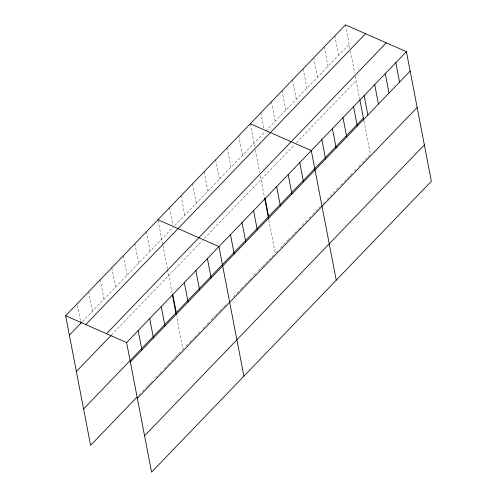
<?xml version="1.0" encoding="UTF-8"?>
<svg xmlns="http://www.w3.org/2000/svg" width="497" height="497" viewBox="0 0 497 497"><rect width="100%" height="100%" fill="white"/><g stroke="black" fill="none" stroke-linecap="round" stroke-linejoin="round"><path stroke-width="0.37" stroke-dasharray="2.48 1.86" d="M82.49 321.516L173.248 227.16M174.82 225.52L264.609 132.177M265.665 131.078L349.167 44.264M111.521 334.959L202.279 240.604M204.379 238.423L294.336 144.907M296.448 142.707L356.169 80.62M138.849 395.14L141.999 391.866M142.521 391.319L146.199 387.505M146.721 386.958L148.292 385.324M148.82 384.777L150.392 383.137M150.92 382.597L153.542 379.87M155.642 377.683L159.313 373.868M159.835 373.322L161.935 371.141M164.035 368.96L167.706 365.14M168.228 364.593L170.85 361.866M171.378 361.325L175.05 357.505M175.571 356.958L181.871 350.416M183.971 348.235L182.921 349.323L176.503 315.999M186.064 346.055L189.214 342.781M189.736 342.234L193.414 338.414M194.457 337.326L197.607 334.052M198.135 333.506L200.757 330.778M202.857 328.598L206 325.324M207.05 324.237L209.15 322.056M211.25 319.875L214.921 316.055M215.443 315.508L219.115 311.694M219.643 311.147L223.315 307.326M223.836 306.779L226.986 303.512M233.279 296.964L236.429 293.69M236.957 293.149L240.629 289.329M241.151 288.782L244.822 284.967M245.35 284.421L249.544 280.06M250.072 279.513L253.743 275.692M254.265 275.152L256.365 272.965M258.465 270.784L262.136 266.97M262.658 266.423L265.286 263.696M265.808 263.149L274.201 254.421M275.779 252.78L278.419 250.034M280.538 247.835L287.937 240.144M288.465 239.597L291.105 236.852M291.633 236.299L297.976 229.707M298.504 229.154L300.089 227.508M302.207 225.309L304.847 222.563M305.375 222.016L306.96 220.364M309.078 218.171L310.662 216.518M312.775 214.319L317.533 209.38M318.589 208.28L320.702 206.081M322.814 203.882L324.404 202.236M327.045 199.49L329.685 196.737M330.213 196.191L336.028 190.146M336.556 189.599L338.14 187.947M340.787 185.201L342.371 183.555M344.483 181.355L349.242 176.41M350.298 175.311L352.41 173.111M354.529 170.918L356.113 169.266M358.753 166.52L361.928 163.221M362.456 162.674L367.737 157.182M368.265 156.63L370.383 154.43L363.966 121.106M345.427 24.85L350.335 50.327M350.478 51.079L354.709 73.047M355.293 76.078L359.704 98.984M334.86 35.84L338.594 55.254M324.286 46.83L328.026 66.244M313.719 57.82L317.459 77.234M303.145 68.803L306.885 88.224M292.578 79.793L296.318 99.207M282.01 90.783L285.744 110.197M271.437 101.773L275.176 121.187M260.869 112.763L263.888 128.443M250.295 123.753L254.768 146.95M255.346 149.982L259.726 172.707M260.31 175.733L264.572 197.881M268.834 220.009L275.251 253.333M238.759 135.749L242.493 155.163M227.216 147.746L230.956 167.166M215.673 159.748L219.413 179.162M204.13 171.745L207.87 191.165M192.587 183.747L196.327 203.161M181.051 195.743L184.785 215.158M169.508 207.746L172.813 224.917M158.108 220.488L162.724 244.462M162.873 245.22L167.39 268.697M167.539 269.455L172.099 293.137M146.422 231.739L150.162 251.159M134.88 243.741L138.62 263.155M123.343 255.738L127.077 275.152M111.8 267.74L115.54 287.154M100.257 279.736L103.997 299.151M88.715 291.733L92.454 311.153M77.464 305.226L80.483 320.913"/><path stroke-width="0.75" d="M136.756 397.32L90.584 445.318L65.635 315.732L345.427 24.85L406.416 51.682L431.365 181.268L151.573 472.15L126.617 342.57L406.416 51.682M69.375 335.152L81.962 322.062M85.757 324.591L365.556 33.703M106.495 333.711L386.287 42.829M76.37 371.501L110.999 335.506M83.583 408.963L363.382 118.075M130.357 361.984L410.149 71.102M137.358 398.339L417.151 107.458M144.571 435.794L424.363 144.913M250.295 123.753L311.284 150.585L336.239 280.165M157.965 219.742L218.953 246.574L243.903 376.161M65.635 315.732L126.617 342.57M395.842 62.672L399.582 82.086M385.274 73.662L389.014 93.076M374.701 84.652L378.441 104.066M364.133 95.641L367.873 115.055M359.847 99.717L363.816 120.349M353.566 106.631L357.3 126.045M342.992 117.615L346.732 137.035M332.425 128.605L336.165 148.025M321.851 139.595L325.591 159.009M299.741 162.581L303.481 182.001M288.198 174.584L291.938 193.998M276.661 186.58L280.395 205.994M265.118 198.583L268.858 217.997M264.715 198.614L268.691 219.252M253.576 210.579L257.316 229.993M242.033 222.575L245.773 241.996M230.49 234.578L234.23 253.992M207.411 258.577L211.15 277.991M195.868 270.573L199.608 289.987M184.325 282.576L188.065 301.99M172.782 294.572L176.522 313.986M172.384 294.609L176.211 314.483M161.245 306.568L164.979 325.989M149.703 318.571L153.443 337.985M138.16 330.567L141.9 349.987M80.626 321.658L80.912 323.149"/></g></svg>
